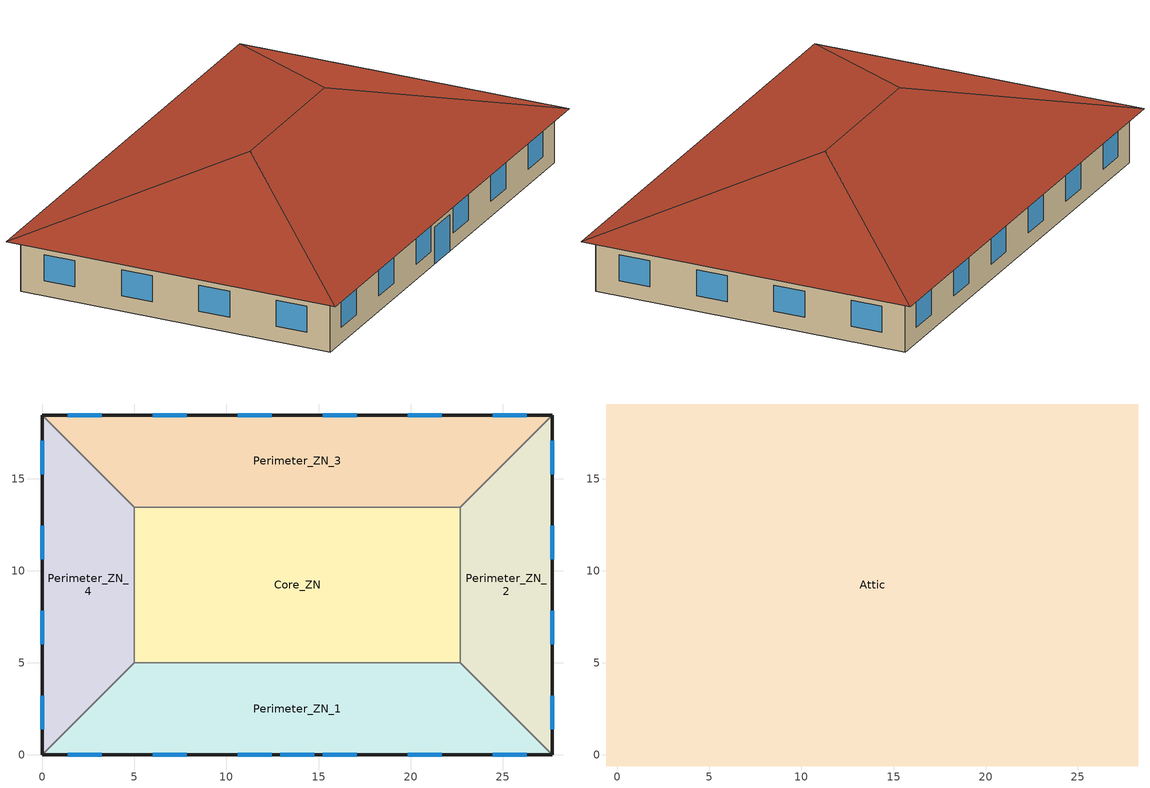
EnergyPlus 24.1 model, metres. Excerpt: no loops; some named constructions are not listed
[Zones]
Core_ZN
 floor ground (ext-slab): 5,13.46 22.69,13.46 22.69,5 5,5 z0
 wall to Perimeter_ZN_2 (int-walls): 22.69,5 22.69,13.46 z0:3.05
 wall to Perimeter_ZN_3 (int-walls): 22.69,13.46 5,13.46 z0:3.05
 wall to Perimeter_ZN_1 (int-walls): 5,5 22.69,5 z0:3.05
 wall to Perimeter_ZN_4 (int-walls): 5,13.46 5,5 z0:3.05
Perimeter_ZN_1
 floor ground (ext-slab): 27.69,0 0,0 5,5 22.69,5 z0
 wall outside (Mass Non-res Ext Wall): 0,0 27.69,0 z0:3.05
 wall to Perimeter_ZN_2 (int-walls): 27.69,0 22.69,5 z0:3.05
 wall to Perimeter_ZN_4 (int-walls): 5,5 0,0 z0:3.05
 window (Window Non-res Fixed): 1.39,0 3.22,0 / 6.01,0 7.84,0 / 10.62,0 12.45,0 / 15.24,0 17.07,0 / 19.85,0 21.68,0 / 24.47,0 26.3,0 z0.9:2.42; 12.93,0 14.76,0 z0:2.13
Perimeter_ZN_2
 floor ground (ext-slab): 22.69,13.46 27.69,18.46 27.69,0 22.69,5 z0
 wall outside (Mass Non-res Ext Wall): 27.69,0 27.69,18.46 z0:3.05
 wall to Perimeter_ZN_3 (int-walls): 27.69,18.46 22.69,13.46 z0:3.05
 window (Window Non-res Fixed): 27.69,1.39 27.69,3.22 / 27.69,6.01 27.69,7.84 / 27.69,10.62 27.69,12.45 / 27.69,15.24 27.69,17.07 z0.9:2.42
Perimeter_ZN_3
 floor ground (ext-slab): 5,13.46 0,18.46 27.69,18.46 22.69,13.46 z0
 wall outside (Mass Non-res Ext Wall): 27.69,18.46 0,18.46 z0:3.05
 wall to Perimeter_ZN_4 (int-walls): 0,18.46 5,13.46 z0:3.05
 window (Window Non-res Fixed): 26.3,18.46 24.47,18.46 / 21.68,18.46 19.85,18.46 / 17.07,18.46 15.24,18.46 / 12.45,18.46 10.62,18.46 / 7.84,18.46 6.01,18.46 / 3.22,18.46 1.39,18.46 z0.9:2.42
Perimeter_ZN_4
 floor ground (ext-slab): 5,5 0,0 0,18.46 5,13.46 z0
 wall outside (Mass Non-res Ext Wall): 0,18.46 0,0 z0:3.05
 window (Window Non-res Fixed): 0,17.07 0,15.24 / 0,12.45 0,10.62 / 0,7.84 0,6.01 / 0,3.22 0,1.39 z0.9:2.42
Attic
 floor outside (Attic Non-res Floor): 28.29,19.06 28.29,-0.6 27.69,0 27.69,18.46 z3.05; -0.6,19.06 28.29,19.06 27.69,18.46 0,18.46 z3.05; 0,0 27.69,0 28.29,-0.6 -0.6,-0.6 z3.05; -0.6,19.06 0,18.46 0,0 -0.6,-0.6 z3.05
 floor to Core_ZN (Attic Non-res Floor): 5,13.46 22.69,13.46 22.69,5 5,5 z3.05
 floor to Perimeter_ZN_2 (Attic Non-res Floor): 22.69,5 22.69,13.46 27.69,18.46 27.69,0 z3.05
 floor to Perimeter_ZN_3 (Attic Non-res Floor): 0,18.46 27.69,18.46 22.69,13.46 5,13.46 z3.05
 floor to Perimeter_ZN_1 (Attic Non-res Floor): 0,0 5,5 22.69,5 27.69,0 z3.05
 floor to Perimeter_ZN_4 (Attic Non-res Floor): 5,13.46 5,5 0,0 0,18.46 z3.05
 roof outside (Attic Non-res Roof): 28.29,-0.6,3.05 28.29,19.06,3.05 18.46,9.23,6.33; 28.29,19.06,3.05 -0.6,19.06,3.05 9.23,9.23,6.33 18.46,9.23,6.33; -0.6,-0.6,3.05 28.29,-0.6,3.05 18.46,9.23,6.33 9.23,9.23,6.33; -0.6,19.06,3.05 -0.6,-0.6,3.05 9.23,9.23,6.33
[CONSTRUCTION]
Constr_Z001_O300_Wood_0.2698m: Mat_Z001_O300_Wood_0.2698m
Constr_Z001_O301_Plastic_0.1400m: Mat_Z001_O301_Plastic_0.1400m
Constr_Z001_O302_Plastic_0.1498m: Mat_Z001_O302_Plastic_0.1498m
Constr_Z001_O303_Plastic_0.1361m: Mat_Z001_O303_Plastic_0.1361m
Constr_Z001_O304_Plastic_0.0335m: Mat_Z001_O304_Plastic_0.0335m
Constr_Z001_O305_Plastic_0.0247m: Mat_Z001_O305_Plastic_0.0247m
Constr_Z001_O306_Plastic_0.0554m: Mat_Z001_O306_Plastic_0.0554m
Constr_Z001_O307_Plastic_0.0592m: Mat_Z001_O307_Plastic_0.0592m
Constr_Z001_O308_Plastic_0.0800m: Mat_Z001_O308_Plastic_0.0800m
Constr_Z001_O309_Plastic_0.0660m: Mat_Z001_O309_Plastic_0.0660m
Constr_Z001_O310_Plastic_0.0364m: Mat_Z001_O310_Plastic_0.0364m
Constr_Z001_O311_Plastic_0.1420m: Mat_Z001_O311_Plastic_0.1420m
Constr_Z001_O312_Concrete_0.2657m: Mat_Z001_O312_Concrete_0.2657m
Constr_Z001_O313_Plastic_0.1527m: Mat_Z001_O313_Plastic_0.1527m
Constr_Z001_O314_Wood_0.2386m: Mat_Z001_O314_Wood_0.2386m
Constr_Z001_O315_Wood_0.2400m: Mat_Z001_O315_Wood_0.2400m
Constr_Z001_O316_Books_0.1919m: Mat_Z001_O316_Books_0.1919m
Constr_Z001_O317_Wood_0.1533m: Mat_Z001_O317_Wood_0.1533m
Constr_Z001_O318_Wood_0.1205m: Mat_Z001_O318_Wood_0.1205m
Constr_Z001_O319_Wood_0.0592m: Mat_Z001_O319_Wood_0.0592m
Constr_Z001_O320_Wood_0.0815m: Mat_Z001_O320_Wood_0.0815m
Constr_Z001_O321_Plastic_0.0325m: Mat_Z001_O321_Plastic_0.0325m
Constr_Z001_O322_Wood_0.0584m: Mat_Z001_O322_Wood_0.0584m
Constr_Z001_O323_Wood_0.0446m: Mat_Z001_O323_Wood_0.0446m
Constr_Z001_O324_Wood_0.0694m: Mat_Z001_O324_Wood_0.0694m
Constr_Z001_O325_Wood_0.0922m: Mat_Z001_O325_Wood_0.0922m
Constr_Z001_O326_Wood_0.1893m: Mat_Z001_O326_Wood_0.1893m
Constr_Z001_O327_Concrete_0.2300m: Mat_Z001_O327_Concrete_0.2300m
Constr_Z001_O328_Concrete_0.1817m: Mat_Z001_O328_Concrete_0.1817m
Constr_Z001_O329_Plastic_0.0361m: Mat_Z001_O329_Plastic_0.0361m
Constr_Z001_O330_Plastic_0.0664m: Mat_Z001_O330_Plastic_0.0664m
Constr_Z001_O331_Plastic_0.0624m: Mat_Z001_O331_Plastic_0.0624m
Constr_Z001_O332_Plastic_0.0199m: Mat_Z001_O332_Plastic_0.0199m
Constr_Z001_O333_Plastic_0.0164m: Mat_Z001_O333_Plastic_0.0164m
Constr_Z001_O334_Plastic_0.1270m: Mat_Z001_O334_Plastic_0.1270m
Constr_Z001_O335_Wood_0.0902m: Mat_Z001_O335_Wood_0.0902m
Constr_Z001_O336_Plastic_0.1554m: Mat_Z001_O336_Plastic_0.1554m
Constr_Z001_O337_Plastic_0.1390m: Mat_Z001_O337_Plastic_0.1390m
Constr_Z001_O338_Plastic_0.1018m: Mat_Z001_O338_Plastic_0.1018m
Constr_Z001_O339_Plastic_0.0602m: Mat_Z001_O339_Plastic_0.0602m
Constr_Z001_O340_Plastic_0.0425m: Mat_Z001_O340_Plastic_0.0425m
Constr_Z001_O341_Plastic_0.0541m: Mat_Z001_O341_Plastic_0.0541m
Constr_Z001_O342_Plastic_0.0994m: Mat_Z001_O342_Plastic_0.0994m
Constr_Z001_O343_Concrete_0.2456m: Mat_Z001_O343_Concrete_0.2456m
Constr_Z001_O344_Wood_0.2487m: Mat_Z001_O344_Wood_0.2487m
Constr_Z001_O345_Wood_0.2479m: Mat_Z001_O345_Wood_0.2479m
Constr_Z001_O346_Books_0.2093m: Mat_Z001_O346_Books_0.2093m
Constr_Z001_O347_Plastic_0.1738m: Mat_Z001_O347_Plastic_0.1738m
Constr_Z001_O348_Wood_0.2045m: Mat_Z001_O348_Wood_0.2045m
Constr_Z001_O349_Wood_0.1187m: Mat_Z001_O349_Wood_0.1187m
Constr_Z001_O350_Wood_0.0705m: Mat_Z001_O350_Wood_0.0705m
Constr_Z001_O351_Wood_0.2181m: Mat_Z001_O351_Wood_0.2181m
Constr_Z001_O352_Plastic_0.1563m: Mat_Z001_O352_Plastic_0.1563m
Constr_Z001_O353_Wood_0.0699m: Mat_Z001_O353_Wood_0.0699m
Constr_Z001_O354_Wood_0.0419m: Mat_Z001_O354_Wood_0.0419m
Constr_Z001_O355_Wood_0.0599m: Mat_Z001_O355_Wood_0.0599m
Constr_Z001_O356_Wood_0.0919m: Mat_Z001_O356_Wood_0.0919m
Constr_Z001_O357_Wood_0.1948m: Mat_Z001_O357_Wood_0.1948m
Constr_Z001_O358_Concrete_0.2684m: Mat_Z001_O358_Concrete_0.2684m
Constr_Z001_O359_Concrete_0.1899m: Mat_Z001_O359_Concrete_0.1899m
Constr_Z001_O360_Plastic_0.0522m: Mat_Z001_O360_Plastic_0.0522m
Constr_Z001_O361_Plastic_0.0826m: Mat_Z001_O361_Plastic_0.0826m
Constr_Z001_O362_Plastic_0.0525m: Mat_Z001_O362_Plastic_0.0525m
Constr_Z001_O363_Plastic_0.0742m: Mat_Z001_O363_Plastic_0.0742m
Constr_Z001_O364_Plastic_0.0164m: Mat_Z001_O364_Plastic_0.0164m
Constr_Z001_O365_Plastic_0.0136m: Mat_Z001_O365_Plastic_0.0136m
Constr_Z001_O366_Plastic_0.1222m: Mat_Z001_O366_Plastic_0.1222m
Constr_Z001_O367_Plastic_0.1143m: Mat_Z001_O367_Plastic_0.1143m
Constr_Z001_O368_Wood_0.3132m: Mat_Z001_O368_Wood_0.3132m
Constr_Z001_O369_Plastic_0.1479m: Mat_Z001_O369_Plastic_0.1479m
Constr_Z001_O370_Plastic_0.1491m: Mat_Z001_O370_Plastic_0.1491m
Constr_Z001_O371_Plastic_0.1812m: Mat_Z001_O371_Plastic_0.1812m
Constr_Z001_O372_Plastic_0.0517m: Mat_Z001_O372_Plastic_0.0517m
Constr_Z001_O373_Plastic_0.0285m: Mat_Z001_O373_Plastic_0.0285m
Constr_Z001_O374_Plastic_0.1244m: Mat_Z001_O374_Plastic_0.1244m
Constr_Z001_O375_Plastic_0.1832m: Mat_Z001_O375_Plastic_0.1832m
Constr_Z001_O376_Concrete_0.3851m: Mat_Z001_O376_Concrete_0.3851m
Constr_Z001_O377_Wood_0.1976m: Mat_Z001_O377_Wood_0.1976m
Constr_Z001_O378_Wood_0.2172m: Mat_Z001_O378_Wood_0.2172m
Constr_Z001_O379_Books_0.2348m: Mat_Z001_O379_Books_0.2348m
Constr_Z001_O380_Plastic_0.1679m: Mat_Z001_O380_Plastic_0.1679m
Constr_Z001_O381_Wood_0.1702m: Mat_Z001_O381_Wood_0.1702m
Constr_Z001_O382_Wood_0.1142m: Mat_Z001_O382_Wood_0.1142m
Constr_Z001_O383_Wood_0.0582m: Mat_Z001_O383_Wood_0.0582m
Constr_Z001_O384_Wood_0.1314m: Mat_Z001_O384_Wood_0.1314m
Constr_Z001_O385_Plastic_0.1314m: Mat_Z001_O385_Plastic_0.1314m
Constr_Z001_O386_Wood_0.0690m: Mat_Z001_O386_Wood_0.0690m
Constr_Z001_O387_Wood_0.0437m: Mat_Z001_O387_Wood_0.0437m
Constr_Z001_O388_Wood_0.0643m: Mat_Z001_O388_Wood_0.0643m
Constr_Z001_O389_Wood_0.0973m: Mat_Z001_O389_Wood_0.0973m
Constr_Z001_O390_Wood_0.1984m: Mat_Z001_O390_Wood_0.1984m
Constr_Z001_O391_Concrete_0.2336m: Mat_Z001_O391_Concrete_0.2336m
Constr_Z001_O392_Concrete_0.1793m: Mat_Z001_O392_Concrete_0.1793m
Constr_Z001_O393_Plastic_0.0801m: Mat_Z001_O393_Plastic_0.0801m
Constr_Z001_O394_Plastic_0.0700m: Mat_Z001_O394_Plastic_0.0700m
Constr_Z001_O395_Plastic_0.0201m: Mat_Z001_O395_Plastic_0.0201m
Constr_Z001_O396_Plastic_0.0182m: Mat_Z001_O396_Plastic_0.0182m
Constr_Z001_O397_Plastic_0.1283m: Mat_Z001_O397_Plastic_0.1283m
Constr_Z001_O398_Plastic_0.0774m: Mat_Z001_O398_Plastic_0.0774m
Constr_Z001_O399_Wood_0.2883m: Mat_Z001_O399_Wood_0.2883m
Constr_Z001_O400_Plastic_0.2586m: Mat_Z001_O400_Plastic_0.2586m
Constr_Z001_O401_Plastic_0.1605m: Mat_Z001_O401_Plastic_0.1605m
Constr_Z001_O402_Plastic_0.1224m: Mat_Z001_O402_Plastic_0.1224m
Constr_Z001_O403_Plastic_0.0491m: Mat_Z001_O403_Plastic_0.0491m
Constr_Z001_O404_Plastic_0.0447m: Mat_Z001_O404_Plastic_0.0447m
Constr_Z001_O405_Plastic_0.1172m: Mat_Z001_O405_Plastic_0.1172m
Constr_Z001_O406_Concrete_0.2862m: Mat_Z001_O406_Concrete_0.2862m
Constr_Z001_O407_Plastic_0.1262m: Mat_Z001_O407_Plastic_0.1262m
Constr_Z001_O408_Wood_0.7793m: Mat_Z001_O408_Wood_0.7793m
Constr_Z001_O409_Plastic_0.1160m: Mat_Z001_O409_Plastic_0.1160m
Constr_Z001_O410_Plastic_0.1176m: Mat_Z001_O410_Plastic_0.1176m
Constr_Z001_O411_Plastic_0.1559m: Mat_Z001_O411_Plastic_0.1559m
Constr_Z001_O412_Metal_0.2663m: Mat_Z001_O412_Metal_0.2663m
Constr_Z001_O413_Wood_0.0611m: Mat_Z001_O413_Wood_0.0611m
Constr_Z001_O414_Wood_0.0609m: Mat_Z001_O414_Wood_0.0609m
Constr_Z001_O415_Plastic_0.1047m: Mat_Z001_O415_Plastic_0.1047m
Constr_Z001_O417_Wood_0.1345m: Mat_Z001_O417_Wood_0.1345m
Constr_Z001_O418_Wood_0.2899m: Mat_Z001_O418_Wood_0.2899m
Constr_Z001_O419_Plastic_0.1109m: Mat_Z001_O419_Plastic_0.1109m
Constr_Z001_O420_Plastic_0.0955m: Mat_Z001_O420_Plastic_0.0955m
Constr_Z001_O421_Plastic_0.1297m: Mat_Z001_O421_Plastic_0.1297m
Constr_Z001_O422_Wood_1.2131m: Mat_Z001_O422_Wood_1.2131m
Constr_Z001_O423_Plastic_1.3730m: Mat_Z001_O423_Plastic_1.3730m
Constr_Z001_O424_Plastic_0.6447m: Mat_Z001_O424_Plastic_0.6447m
Constr_Z001_O425_Plastic_1.3448m: Mat_Z001_O425_Plastic_1.3448m
Constr_Z001_O426_Metal_1.2667m: Mat_Z001_O426_Metal_1.2667m
Constr_Z001_O427_Wood_0.2784m: Mat_Z001_O427_Wood_0.2784m
Constr_Z001_O428_Wood_0.9766m: Mat_Z001_O428_Wood_0.9766m
Constr_Z001_O429_Wood_0.3026m: Mat_Z001_O429_Wood_0.3026m
Constr_Z001_O430_Plastic_0.8443m: Mat_Z001_O430_Plastic_0.8443m
Constr_Z001_O432_Wood_0.2955m: Mat_Z001_O432_Wood_0.2955m
Constr_Z001_O433_Wood_1.1926m: Mat_Z001_O433_Wood_1.1926m
Constr_Z001_O434_Plastic_1.0671m: Mat_Z001_O434_Plastic_1.0671m
Constr_Z001_O435_Plastic_1.0372m: Mat_Z001_O435_Plastic_1.0372m
Constr_Z001_O436_Plastic_1.1947m: Mat_Z001_O436_Plastic_1.1947m
Constr_Z001_O438_Wood_0.4516m: Mat_Z001_O438_Wood_0.4516m
Constr_Z001_O439_Plastic_0.1003m: Mat_Z001_O439_Plastic_0.1003m
Constr_Z001_O440_Wood_0.2775m: Mat_Z001_O440_Wood_0.2775m
Constr_Z001_O442_Fabric_0.2590m: Mat_Z001_O442_Fabric_0.2590m
Constr_Z001_O443_Wood_0.2887m: Mat_Z001_O443_Wood_0.2887m
Constr_Z001_O444_Wood_0.7807m: Mat_Z001_O444_Wood_0.7807m
Constr_Z001_O445_Wood_0.3809m: Mat_Z001_O445_Wood_0.3809m
Constr_Z001_O446_Wood_0.0744m: Mat_Z001_O446_Wood_0.0744m
Constr_Z001_O447_Wood_0.1221m: Mat_Z001_O447_Wood_0.1221m
Constr_Z001_O448_Plastic_0.1578m: Mat_Z001_O448_Plastic_0.1578m
Constr_Z001_O449_Plastic_0.0736m: Mat_Z001_O449_Plastic_0.0736m
Constr_Z001_O450_Plastic_0.0746m: Mat_Z001_O450_Plastic_0.0746m
Constr_Z001_O451_Fabric_0.1335m: Mat_Z001_O451_Fabric_0.1335m
Constr_Z001_O452_Fabric_0.1487m: Mat_Z001_O452_Fabric_0.1487m
Constr_Z001_O453_Plastic_0.0115m: Mat_Z001_O453_Plastic_0.0115m
Constr_Z001_O454_Fabric_0.4065m: Mat_Z001_O454_Fabric_0.4065m
Constr_Z001_O455_Plastic_0.3122m: Mat_Z001_O455_Plastic_0.3122m
Constr_Z001_O456_Fabric_0.2396m: Mat_Z001_O456_Fabric_0.2396m
Constr_Z001_O457_Fabric_0.2630m: Mat_Z001_O457_Fabric_0.2630m
Constr_Z001_O458_Fabric_0.2206m: Mat_Z001_O458_Fabric_0.2206m
Constr_Z001_O459_Wood_0.2318m: Mat_Z001_O459_Wood_0.2318m
Constr_Z001_O460_Books_0.0784m: Mat_Z001_O460_Books_0.0784m
Constr_Z001_O461_Books_0.0883m: Mat_Z001_O461_Books_0.0883m
Constr_Z001_O462_Fabric_0.1714m: Mat_Z001_O462_Fabric_0.1714m
Constr_Z001_O463_Concrete_0.2607m: Mat_Z001_O463_Concrete_0.2607m
Constr_Z001_O464_Fabric_0.1565m: Mat_Z001_O464_Fabric_0.1565m
Constr_Z001_O465_Fabric_0.3587m: Mat_Z001_O465_Fabric_0.3587m
Constr_Z001_O466_Wood_0.2330m: Mat_Z001_O466_Wood_0.2330m
Constr_Z001_O467_Wood_0.2861m: Mat_Z001_O467_Wood_0.2861m
Constr_Z001_O468_Concrete_0.5459m: Mat_Z001_O468_Concrete_0.5459m
Constr_Z001_O469_Concrete_0.4726m: Mat_Z001_O469_Concrete_0.4726m
Constr_Z001_O470_Plastic_0.2533m: Mat_Z001_O470_Plastic_0.2533m
Constr_Z001_O471_Fabric_0.2287m: Mat_Z001_O471_Fabric_0.2287m
Constr_Z001_O472_Fabric_0.1757m: Mat_Z001_O472_Fabric_0.1757m
Constr_Z001_O473_Wood_0.0740m: Mat_Z001_O473_Wood_0.0740m
Constr_Z001_O474_Wood_0.0940m: Mat_Z001_O474_Wood_0.0940m
Constr_Z001_O475_Plastic_0.1277m: Mat_Z001_O475_Plastic_0.1277m
Constr_Z001_O476_Plastic_0.1093m: Mat_Z001_O476_Plastic_0.1093m
Constr_Z001_O477_Plastic_0.1234m: Mat_Z001_O477_Plastic_0.1234m
Constr_Z001_O478_Plastic_0.1225m: Mat_Z001_O478_Plastic_0.1225m
Constr_Z001_O479_Plastic_0.1634m: Mat_Z001_O479_Plastic_0.1634m
Constr_Z001_O480_Plastic_0.5093m: Mat_Z001_O480_Plastic_0.5093m
Constr_Z001_O481_Plastic_0.2608m: Mat_Z001_O481_Plastic_0.2608m
Constr_Z001_O482_Wood_0.0997m: Mat_Z001_O482_Wood_0.0997m
Constr_Z001_O483_Wood_0.0688m: Mat_Z001_O483_Wood_0.0688m
Constr_Z001_O484_Wood_0.0642m: Mat_Z001_O484_Wood_0.0642m
Constr_Z001_O485_Wood_0.0661m: Mat_Z001_O485_Wood_0.0661m
Constr_Z001_O486_Wood_0.0566m: Mat_Z001_O486_Wood_0.0566m
Constr_Z001_O487_Wood_0.4392m: Mat_Z001_O487_Wood_0.4392m
Constr_Z001_O488_Books_0.1524m: Mat_Z001_O488_Books_0.1524m
Constr_Z001_O489_Books_0.1967m: Mat_Z001_O489_Books_0.1967m
Constr_Z001_O490_Wood_0.1940m: Mat_Z001_O490_Wood_0.1940m
Constr_Z001_O491_Metal_0.4349m: Mat_Z001_O491_Metal_0.4349m
Constr_Z001_O492_Wood_0.4902m: Mat_Z001_O492_Wood_0.4902m
Constr_Z001_O493_Wood_0.1174m: Mat_Z001_O493_Wood_0.1174m
Constr_Z001_O494_Plastic_0.2745m: Mat_Z001_O494_Plastic_0.2745m
Constr_Z001_O495_Books_0.1156m: Mat_Z001_O495_Books_0.1156m
Constr_Z001_O496_Plastic_0.1658m: Mat_Z001_O496_Plastic_0.1658m
Constr_Z001_O497_Plastic_0.1541m: Mat_Z001_O497_Plastic_0.1541m
Constr_Z001_O498_Plastic_0.1036m: Mat_Z001_O498_Plastic_0.1036m
Constr_Z001_O499_Plastic_0.1097m: Mat_Z001_O499_Plastic_0.1097m
Constr_Z001_O500_Plastic_0.1050m: Mat_Z001_O500_Plastic_0.1050m
Constr_Z001_O501_Plastic_0.1278m: Mat_Z001_O501_Plastic_0.1278m
Constr_Z001_O502_Wood_0.0511m: Mat_Z001_O502_Wood_0.0511m
Constr_Z001_O503_Plastic_0.0713m: Mat_Z001_O503_Plastic_0.0713m
Constr_Z001_O504_Plastic_0.0932m: Mat_Z001_O504_Plastic_0.0932m
Constr_Z001_O505_Plastic_0.1449m: Mat_Z001_O505_Plastic_0.1449m
Constr_Z001_O506_Plastic_0.0710m: Mat_Z001_O506_Plastic_0.0710m
Constr_Z001_O507_Plastic_0.0743m: Mat_Z001_O507_Plastic_0.0743m
Constr_Z001_O508_Wood_0.0528m: Mat_Z001_O508_Wood_0.0528m
Constr_Z001_O509_Plastic_0.0158m: Mat_Z001_O509_Plastic_0.0158m
Constr_Z001_O510_Concrete_0.2258m: Mat_Z001_O510_Concrete_0.2258m
Constr_Z001_O511_Concrete_0.4536m: Mat_Z001_O511_Concrete_0.4536m
Constr_Z001_O512_Concrete_0.2387m: Mat_Z001_O512_Concrete_0.2387m
Constr_Z001_O513_Wood_0.2283m: Mat_Z001_O513_Wood_0.2283m
Constr_Z001_O514_Concrete_0.3055m: Mat_Z001_O514_Concrete_0.3055m
Constr_Z001_O515_Plastic_0.1827m: Mat_Z001_O515_Plastic_0.1827m
Constr_Z001_O516_Wood_0.0832m: Mat_Z001_O516_Wood_0.0832m
Constr_Z001_O517_Books_0.1873m: Mat_Z001_O517_Books_0.1873m
Constr_Z001_O518_Fabric_0.1503m: Mat_Z001_O518_Fabric_0.1503m
Constr_Z001_O519_Fabric_0.1057m: Mat_Z001_O519_Fabric_0.1057m
Constr_Z001_O520_Plastic_0.1408m: Mat_Z001_O520_Plastic_0.1408m
Constr_Z001_O521_Plastic_0.0154m: Mat_Z001_O521_Plastic_0.0154m
Constr_Z001_O522_Concrete_0.3425m: Mat_Z001_O522_Concrete_0.3425m
Constr_Z001_O523_Plastic_0.7229m: Mat_Z001_O523_Plastic_0.7229m
Constr_Z001_O524_Plastic_0.3837m: Mat_Z001_O524_Plastic_0.3837m
Constr_Z001_O525_Wood_0.0931m: Mat_Z001_O525_Wood_0.0931m
Constr_Z001_O526_Wood_0.1165m: Mat_Z001_O526_Wood_0.1165m
Constr_Z001_O527_Wood_0.0480m: Mat_Z001_O527_Wood_0.0480m
Constr_Z001_O528_Wood_0.0694m: Mat_Z001_O528_Wood_0.0694m
Constr_Z001_O529_Wood_0.0544m: Mat_Z001_O529_Wood_0.0544m
Constr_Z001_O530_Wood_0.5265m: Mat_Z001_O530_Wood_0.5265m
Constr_Z001_O531_Books_0.3835m: Mat_Z001_O531_Books_0.3835m
Constr_Z001_O532_Books_0.2146m: Mat_Z001_O532_Books_0.2146m
Constr_Z001_O533_Books_0.1809m: Mat_Z001_O533_Books_0.1809m
Constr_Z001_O534_Metal_0.6451m: Mat_Z001_O534_Metal_0.6451m
Constr_Z001_O535_Wood_0.7934m: Mat_Z001_O535_Wood_0.7934m
Constr_Z001_O536_Books_0.1163m: Mat_Z001_O536_Books_0.1163m
Constr_Z001_O537_Plastic_0.1570m: Mat_Z001_O537_Plastic_0.1570m
Constr_Z001_O538_Plastic_0.1539m: Mat_Z001_O538_Plastic_0.1539m
Constr_Z001_O539_Plastic_0.1360m: Mat_Z001_O539_Plastic_0.1360m
Constr_Z001_O540_Plastic_0.1531m: Mat_Z001_O540_Plastic_0.1531m
Constr_Z001_O541_Plastic_0.1611m: Mat_Z001_O541_Plastic_0.1611m
Constr_Z001_O542_Wood_0.0516m: Mat_Z001_O542_Wood_0.0516m
Constr_Z001_O543_Plastic_0.0885m: Mat_Z001_O543_Plastic_0.0885m
Constr_Z001_O544_Plastic_0.0801m: Mat_Z001_O544_Plastic_0.0801m
Constr_Z001_O545_Plastic_0.1338m: Mat_Z001_O545_Plastic_0.1338m
Constr_Z001_O546_Plastic_0.0612m: Mat_Z001_O546_Plastic_0.0612m
Constr_Z001_O547_Plastic_0.0637m: Mat_Z001_O547_Plastic_0.0637m
Constr_Z001_O548_Wood_0.0602m: Mat_Z001_O548_Wood_0.0602m
Constr_Z001_O549_Plastic_0.0166m: Mat_Z001_O549_Plastic_0.0166m
Constr_Z001_O550_Concrete_0.0900m: Mat_Z001_O550_Concrete_0.0900m
Constr_Z001_O551_Plastic_0.0675m: Mat_Z001_O551_Plastic_0.0675m
Constr_Z001_O552_Plastic_0.1710m: Mat_Z001_O552_Plastic_0.1710m
Constr_Z001_O553_Wood_0.0832m: Mat_Z001_O553_Wood_0.0832m
Constr_Z001_O554_Books_0.2086m: Mat_Z001_O554_Books_0.2086m
Constr_Z001_O555_Fabric_0.1175m: Mat_Z001_O555_Fabric_0.1175m
Constr_Z001_O556_Fabric_0.1117m: Mat_Z001_O556_Fabric_0.1117m
Constr_Z001_O557_Plastic_0.1622m: Mat_Z001_O557_Plastic_0.1622m
Constr_Z001_O558_Plastic_0.0153m: Mat_Z001_O558_Plastic_0.0153m
Constr_Z001_O559_Plastic_0.0391m: Mat_Z001_O559_Plastic_0.0391m
Constr_Z001_O560_Fabric_1.2428m: Mat_Z001_O560_Fabric_1.2428m
Constr_Z001_O561_Wood_1.2832m: Mat_Z001_O561_Wood_1.2832m
Constr_Z001_O562_Wood_0.3099m: Mat_Z001_O562_Wood_0.3099m
Constr_Z001_O563_Fabric_1.0602m: Mat_Z001_O563_Fabric_1.0602m
Constr_Z001_O564_Wood_1.1130m: Mat_Z001_O564_Wood_1.1130m
Constr_Z001_O565_Wood_0.3171m: Mat_Z001_O565_Wood_0.3171m
Constr_Z001_O566_Plastic_0.1498m: Mat_Z001_O566_Plastic_0.1498m
Constr_Z001_O567_Fabric_1.4333m: Mat_Z001_O567_Fabric_1.4333m
Constr_Z001_O568_Plastic_1.0945m: Mat_Z001_O568_Plastic_1.0945m
Constr_Z001_O569_Wood_1.5696m: Mat_Z001_O569_Wood_1.5696m
Constr_Z001_O570_Wood_1.1003m: Mat_Z001_O570_Wood_1.1003m
Constr_Z001_O571_Concrete_1.3893m: Mat_Z001_O571_Concrete_1.3893m
Constr_Z001_O572_Fabric_1.1674m: Mat_Z001_O572_Fabric_1.1674m
Constr_Z001_O573_Fabric_1.1761m: Mat_Z001_O573_Fabric_1.1761m
Constr_Z001_O574_Fabric_1.2025m: Mat_Z001_O574_Fabric_1.2025m
Constr_Z001_O575_Fabric_1.5029m: Mat_Z001_O575_Fabric_1.5029m
Constr_Z001_O576_Plastic_0.5094m: Mat_Z001_O576_Plastic_0.5094m
Constr_Z001_O577_Fabric_1.0937m: Mat_Z001_O577_Fabric_1.0937m
Constr_Z001_O578_Fabric_1.4150m: Mat_Z001_O578_Fabric_1.4150m
Constr_Z001_O579_Plastic_0.7753m: Mat_Z001_O579_Plastic_0.7753m
Constr_Z001_O580_Fabric_0.6323m: Mat_Z001_O580_Fabric_0.6323m
Constr_Z001_O581_Wood_0.3094m: Mat_Z001_O581_Wood_0.3094m
Constr_Z001_O582_Wood_0.3184m: Mat_Z001_O582_Wood_0.3184m
Constr_Z001_O583_Wood_0.0738m: Mat_Z001_O583_Wood_0.0738m
Constr_Z001_O584_Fabric_0.2989m: Mat_Z001_O584_Fabric_0.2989m
Constr_Z001_O585_Wood_0.0819m: Mat_Z001_O585_Wood_0.0819m
Constr_Z001_O586_Books_0.1884m: Mat_Z001_O586_Books_0.1884m
Constr_Z001_O587_Wood_0.3123m: Mat_Z001_O587_Wood_0.3123m
Constr_Z001_O588_Plastic_0.3147m: Mat_Z001_O588_Plastic_0.3147m
Constr_Z001_O589_Wood_0.1169m: Mat_Z001_O589_Wood_0.1169m
Constr_Z001_O590_Plastic_0.3912m: Mat_Z001_O590_Plastic_0.3912m
Constr_Z001_O591_Plastic_0.4608m: Mat_Z001_O591_Plastic_0.4608m
Constr_Z001_O592_Plastic_0.2425m: Mat_Z001_O592_Plastic_0.2425m
Constr_Z001_O593_Plastic_0.3497m: Mat_Z001_O593_Plastic_0.3497m
Constr_Z001_O594_Plastic_0.1485m: Mat_Z001_O594_Plastic_0.1485m
Constr_Z001_O595_Plastic_0.1805m: Mat_Z001_O595_Plastic_0.1805m
Constr_Z001_O596_Plastic_0.1494m: Mat_Z001_O596_Plastic_0.1494m
Constr_Z001_O597_Fabric_0.0754m: Mat_Z001_O597_Fabric_0.0754m
Constr_Z001_O598_Fabric_0.2232m: Mat_Z001_O598_Fabric_0.2232m
Constr_Z001_O599_Fabric_0.1352m: Mat_Z001_O599_Fabric_0.1352m
Constr_Z001_O600_Fabric_0.2081m: Mat_Z001_O600_Fabric_0.2081m
Constr_Z001_O601_Fabric_0.1696m: Mat_Z001_O601_Fabric_0.1696m
Constr_Z001_O602_Plastic_0.1007m: Mat_Z001_O602_Plastic_0.1007m
Constr_Z001_O603_Plastic_0.0516m: Mat_Z001_O603_Plastic_0.0516m
Constr_Z001_O604_Plastic_0.1570m: Mat_Z001_O604_Plastic_0.1570m
Constr_Z001_O605_Fabric_0.1697m: Mat_Z001_O605_Fabric_0.1697m
Constr_Z001_O606_Plastic_0.1703m: Mat_Z001_O606_Plastic_0.1703m
Constr_Z001_O608_Fabric_0.1366m: Mat_Z001_O608_Fabric_0.1366m
Constr_Z001_O609_Fabric_0.1300m: Mat_Z001_O609_Fabric_0.1300m
Constr_Z001_O610_Plastic_0.0133m: Mat_Z001_O610_Plastic_0.0133m
Constr_Z001_O611_Plastic_0.0723m: Mat_Z001_O611_Plastic_0.0723m
Constr_Z001_O612_Plastic_0.1837m: Mat_Z001_O612_Plastic_0.1837m
Constr_Z001_O613_Plastic_0.1217m: Mat_Z001_O613_Plastic_0.1217m
Constr_Z001_O614_Fabric_0.1728m: Mat_Z001_O614_Fabric_0.1728m
Constr_Z001_O615_Fabric_0.1371m: Mat_Z001_O615_Fabric_0.1371m
Constr_Z001_O616_Fabric_0.5417m: Mat_Z001_O616_Fabric_0.5417m
Constr_Z001_O617_Wood_0.1918m: Mat_Z001_O617_Wood_0.1918m
Constr_Z001_O618_Wood_0.2065m: Mat_Z001_O618_Wood_0.2065m
Constr_Z001_O619_Wood_0.0696m: Mat_Z001_O619_Wood_0.0696m
Constr_Z001_O620_Fabric_0.1280m: Mat_Z001_O620_Fabric_0.1280m
Constr_Z001_O621_Wood_0.0807m: Mat_Z001_O621_Wood_0.0807m
Constr_Z001_O622_Plastic_0.1219m: Mat_Z001_O622_Plastic_0.1219m
Constr_Z001_O623_Wood_0.2109m: Mat_Z001_O623_Wood_0.2109m
Constr_Z001_O624_Plastic_0.1642m: Mat_Z001_O624_Plastic_0.1642m
Constr_Z001_O625_Wood_0.0947m: Mat_Z001_O625_Wood_0.0947m
Constr_Z001_O626_Plastic_0.2953m: Mat_Z001_O626_Plastic_0.2953m
Constr_Z001_O627_Plastic_0.1797m: Mat_Z001_O627_Plastic_0.1797m
Constr_Z001_O628_Plastic_0.3382m: Mat_Z001_O628_Plastic_0.3382m
Constr_Z001_O629_Plastic_0.2866m: Mat_Z001_O629_Plastic_0.2866m
Constr_Z001_O630_Plastic_0.0933m: Mat_Z001_O630_Plastic_0.0933m
Constr_Z001_O631_Plastic_0.1522m: Mat_Z001_O631_Plastic_0.1522m
Constr_Z001_O632_Plastic_0.1704m: Mat_Z001_O632_Plastic_0.1704m
Constr_Z001_O633_Fabric_0.2011m: Mat_Z001_O633_Fabric_0.2011m
Constr_Z001_O634_Fabric_0.1896m: Mat_Z001_O634_Fabric_0.1896m
Constr_Z001_O635_Fabric_0.1193m: Mat_Z001_O635_Fabric_0.1193m
Constr_Z001_O636_Plastic_0.2043m: Mat_Z001_O636_Plastic_0.2043m
Constr_Z001_O637_Fabric_0.2292m: Mat_Z001_O637_Fabric_0.2292m
Constr_Z001_O638_Fabric_0.1665m: Mat_Z001_O638_Fabric_0.1665m
Constr_Z001_O639_Plastic_0.0756m: Mat_Z001_O639_Plastic_0.0756m
Constr_Z001_O640_Plastic_0.0505m: Mat_Z001_O640_Plastic_0.0505m
Constr_Z001_O641_Plastic_0.1875m: Mat_Z001_O641_Plastic_0.1875m
Constr_Z001_O642_Fabric_0.0957m: Mat_Z001_O642_Fabric_0.0957m
Constr_Z001_O643_Plastic_0.1535m: Mat_Z001_O643_Plastic_0.1535m
Constr_Z001_O645_Fabric_0.1049m: Mat_Z001_O645_Fabric_0.1049m
Constr_Z001_O646_Fabric_0.1109m: Mat_Z001_O646_Fabric_0.1109m
Constr_Z001_O647_Plastic_0.0140m: Mat_Z001_O647_Plastic_0.0140m
Constr_Z001_O648_Plastic_0.1198m: Mat_Z001_O648_Plastic_0.1198m
Constr_Z001_O649_Plastic_0.1555m: Mat_Z001_O649_Plastic_0.1555m
Constr_Z001_O650_Plastic_0.0970m: Mat_Z001_O650_Plastic_0.0970m
Constr_Z001_O651_Plastic_0.1066m: Mat_Z001_O651_Plastic_0.1066m
Constr_Z001_O652_Plastic_0.0476m: Mat_Z001_O652_Plastic_0.0476m
Constr_Z001_O653_Plastic_0.0588m: Mat_Z001_O653_Plastic_0.0588m
Constr_Z001_O654_Plastic_0.1065m: Mat_Z001_O654_Plastic_0.1065m
Constr_Z001_O655_Fabric_0.1046m: Mat_Z001_O655_Fabric_0.1046m
Constr_Z001_O656_Plastic_0.1552m: Mat_Z001_O656_Plastic_0.1552m
Constr_Z001_O657_Wood_0.1129m: Mat_Z001_O657_Wood_0.1129m
Constr_Z001_O658_Wood_0.0549m: Mat_Z001_O658_Wood_0.0549m
Constr_Z001_O659_Wood_0.0575m: Mat_Z001_O659_Wood_0.0575m
Constr_Z001_O660_Wood_0.0496m: Mat_Z001_O660_Wood_0.0496m
Constr_Z001_O661_Wood_0.0894m: Mat_Z001_O661_Wood_0.0894m
Constr_Z001_O662_Wood_0.4681m: Mat_Z001_O662_Wood_0.4681m
Constr_Z001_O663_Wood_0.2852m: Mat_Z001_O663_Wood_0.2852m
Constr_Z001_O664_Wood_0.1950m: Mat_Z001_O664_Wood_0.1950m
Constr_Z001_O667_Plastic_0.1041m: Mat_Z001_O667_Plastic_0.1041m
Constr_Z001_O668_Wood_0.3037m: Mat_Z001_O668_Wood_0.3037m
Constr_Z001_O669_Wood_0.1295m: Mat_Z001_O669_Wood_0.1295m
Constr_Z001_O670_Plastic_0.0565m: Mat_Z001_O670_Plastic_0.0565m
Constr_Z001_O671_Plastic_0.1497m: Mat_Z001_O671_Plastic_0.1497m
Constr_Z001_O672_Plastic_0.0167m: Mat_Z001_O672_Plastic_0.0167m
Constr_Z001_O673_Concrete_0.0968m: Mat_Z001_O673_Concrete_0.0968m
Constr_Z001_O674_Plastic_0.0849m: Mat_Z001_O674_Plastic_0.0849m
Constr_Z001_O675_Plastic_0.1783m: Mat_Z001_O675_Plastic_0.1783m
Constr_Z001_O676_Concrete_0.0993m: Mat_Z001_O676_Concrete_0.0993m
Constr_Z001_O677_Plastic_0.0408m: Mat_Z001_O677_Plastic_0.0408m
Constr_Z001_O678_Plastic_0.1044m: Mat_Z001_O678_Plastic_0.1044m
Constr_Z001_O681_Plastic_0.0791m: Mat_Z001_O681_Plastic_0.0791m
Constr_Z001_O682_Wood_0.4182m: Mat_Z001_O682_Wood_0.4182m
Constr_Z001_O683_Wood_0.4568m: Mat_Z001_O683_Wood_0.4568m
Constr_Z001_O684_Wood_0.4187m: Mat_Z001_O684_Wood_0.4187m
Constr_Z001_O685_Wood_0.4334m: Mat_Z001_O685_Wood_0.4334m
Constr_Z001_O686_Wood_0.3792m: Mat_Z001_O686_Wood_0.3792m
Constr_Z001_O687_Wood_1.5947m: Mat_Z001_O687_Wood_1.5947m
Constr_Z001_O688_Wood_1.8267m: Mat_Z001_O688_Wood_1.8267m
Constr_Z001_O691_Wood_1.3516m: Mat_Z001_O691_Wood_1.3516m
Constr_Z001_O692_Plastic_1.7046m: Mat_Z001_O692_Plastic_1.7046m
Constr_Z001_O693_Wood_0.3972m: Mat_Z001_O693_Wood_0.3972m
Constr_Z001_O694_Wood_1.7317m: Mat_Z001_O694_Wood_1.7317m
Constr_Z001_O695_Plastic_0.1976m: Mat_Z001_O695_Plastic_0.1976m
Constr_Z001_O696_Books_2.4812m: Mat_Z001_O696_Books_2.4812m
Constr_Z001_O697_Plastic_1.7961m: Mat_Z001_O697_Plastic_1.7961m
Constr_Z001_O698_Wood_1.5164m: Mat_Z001_O698_Wood_1.5164m
Constr_Z001_O699_Wood_1.4940m: Mat_Z001_O699_Wood_1.4940m
Constr_Z001_O700_Plastic_1.9200m: Mat_Z001_O700_Plastic_1.9200m
Constr_Z001_O701_Plastic_0.1250m: Mat_Z001_O701_Plastic_0.1250m
Constr_Z001_O702_Books_2.0523m: Mat_Z001_O702_Books_2.0523m
Constr_Z001_O703_Books_2.0752m: Mat_Z001_O703_Books_2.0752m
Constr_Z001_O704_Books_2.8542m: Mat_Z001_O704_Books_2.8542m
Constr_Z001_O705_Plastic_1.9384m: Mat_Z001_O705_Plastic_1.9384m
Constr_Z001_O706_Plastic_1.4816m: Mat_Z001_O706_Plastic_1.4816m
Constr_Z001_O707_Plastic_1.9592m: Mat_Z001_O707_Plastic_1.9592m
Constr_Z001_O708_Plastic_1.9810m: Mat_Z001_O708_Plastic_1.9810m
Constr_Z001_O709_Wood_1.5917m: Mat_Z001_O709_Wood_1.5917m
Constr_Z001_O710_Plastic_1.6110m: Mat_Z001_O710_Plastic_1.6110m
Constr_Z001_O711_Plastic_1.0361m: Mat_Z001_O711_Plastic_1.0361m
Constr_Z001_O712_Plastic_0.0589m: Mat_Z001_O712_Plastic_0.0589m
Constr_Z001_O713_Plastic_1.4588m: Mat_Z001_O713_Plastic_1.4588m
Constr_Z001_O716_Plastic_0.9636m: Mat_Z001_O716_Plastic_0.9636m
Constr_Z001_O717_Plastic_1.3600m: Mat_Z001_O717_Plastic_1.3600m
Constr_Z001_O719_Wood_1.8358m: Mat_Z001_O719_Wood_1.8358m
Constr_Z001_O720_Wood_2.3672m: Mat_Z001_O720_Wood_2.3672m
Constr_Z001_O721_Plastic_1.6645m: Mat_Z001_O721_Plastic_1.6645m
Constr_Z001_O722_Plastic_1.9408m: Mat_Z001_O722_Plastic_1.9408m
Constr_Z001_O723_Plastic_0.0753m: Mat_Z001_O723_Plastic_0.0753m
Constr_Z001_O724_Plastic_2.6410m: Mat_Z001_O724_Plastic_2.6410m
Constr_Z001_O725_Plastic_0.1376m: Mat_Z001_O725_Plastic_0.1376m
Constr_Z001_O726_Plastic_0.0319m: Mat_Z001_O726_Plastic_0.0319m
Constr_Z001_O727_Plastic_0.6837m: Mat_Z001_O727_Plastic_0.6837m
Constr_Z001_O728_Wood_1.8792m: Mat_Z001_O728_Wood_1.8792m
Constr_Z001_O729_Plastic_2.0168m: Mat_Z001_O729_Plastic_2.0168m
Constr_Z001_O730_Plastic_0.3705m: Mat_Z001_O730_Plastic_0.3705m
Constr_Z001_O731_Wood_0.0601m: Mat_Z001_O731_Wood_0.0601m
Constr_Z001_O732_Wood_0.1311m: Mat_Z001_O732_Wood_0.1311m
Constr_Z001_O733_Wood_0.1034m: Mat_Z001_O733_Wood_0.1034m
Constr_Z001_O734_Wood_0.1042m: Mat_Z001_O734_Wood_0.1042m
Constr_Z001_O735_Wood_0.0681m: Mat_Z001_O735_Wood_0.0681m
Constr_Z001_O736_Wood_0.4519m: Mat_Z001_O736_Wood_0.4519m
Constr_Z001_O737_Wood_0.3017m: Mat_Z001_O737_Wood_0.3017m
Constr_Z001_O740_Wood_0.5593m: Mat_Z001_O740_Wood_0.5593m
Constr_Z001_O741_Plastic_0.3314m: Mat_Z001_O741_Plastic_0.3314m
Constr_Z001_O742_Wood_0.0642m: Mat_Z001_O742_Wood_0.0642m
Constr_Z001_O743_Wood_0.1994m: Mat_Z001_O743_Wood_0.1994m
Constr_Z001_O744_Plastic_0.0164m: Mat_Z001_O744_Plastic_0.0164m
Constr_Z001_O745_Books_0.1038m: Mat_Z001_O745_Books_0.1038m
Constr_Z001_O746_Plastic_0.1036m: Mat_Z001_O746_Plastic_0.1036m
Constr_Z001_O747_Wood_0.2600m: Mat_Z001_O747_Wood_0.2600m
Constr_Z001_O748_Wood_0.2198m: Mat_Z001_O748_Wood_0.2198m
Constr_Z001_O749_Plastic_0.0178m: Mat_Z001_O749_Plastic_0.0178m
Constr_Z001_O750_Books_0.2153m: Mat_Z001_O750_Books_0.2153m
Constr_Z001_O751_Books_0.1243m: Mat_Z001_O751_Books_0.1243m
Constr_Z001_O752_Books_0.1433m: Mat_Z001_O752_Books_0.1433m
Constr_Z001_O753_Plastic_0.0773m: Mat_Z001_O753_Plastic_0.0773m
Constr_Z001_O754_Plastic_0.0674m: Mat_Z001_O754_Plastic_0.0674m
Constr_Z001_O755_Plastic_0.1290m: Mat_Z001_O755_Plastic_0.1290m
Constr_Z001_O756_Wood_0.1644m: Mat_Z001_O756_Wood_0.1644m
Constr_Z001_O757_Plastic_0.1198m: Mat_Z001_O757_Plastic_0.1198m
Constr_Z001_O758_Plastic_0.0687m: Mat_Z001_O758_Plastic_0.0687m
Constr_Z001_O759_Plastic_0.0892m: Mat_Z001_O759_Plastic_0.0892m
Constr_Z001_O760_Plastic_0.0878m: Mat_Z001_O760_Plastic_0.0878m
Constr_Z001_O763_Plastic_0.1032m: Mat_Z001_O763_Plastic_0.1032m
Constr_Z001_O764_Wood_0.4241m: Mat_Z001_O764_Wood_0.4241m
Constr_Z001_O765_Plastic_0.1445m: Mat_Z001_O765_Plastic_0.1445m
Constr_Z001_O766_Plastic_0.0436m: Mat_Z001_O766_Plastic_0.0436m
Constr_Z001_O767_Plastic_0.0459m: Mat_Z001_O767_Plastic_0.0459m
Constr_Z001_O768_Plastic_0.0745m: Mat_Z001_O768_Plastic_0.0745m
Constr_Z001_O769_Wood_0.1720m: Mat_Z001_O769_Wood_0.1720m
Constr_Z001_O770_Plastic_0.1193m: Mat_Z001_O770_Plastic_0.1193m
Constr_Z001_O771_Plastic_0.0851m: Mat_Z001_O771_Plastic_0.0851m
Constr_Z001_O772_Wood_0.0502m: Mat_Z001_O772_Wood_0.0502m
Constr_Z001_O773_Wood_0.0702m: Mat_Z001_O773_Wood_0.0702m
Constr_Z001_O774_Wood_0.0504m: Mat_Z001_O774_Wood_0.0504m
Constr_Z001_O775_Wood_0.0899m: Mat_Z001_O775_Wood_0.0899m
Constr_Z001_O776_Wood_0.1039m: Mat_Z001_O776_Wood_0.1039m
Constr_Z001_O777_Wood_0.1177m: Mat_Z001_O777_Wood_0.1177m
Constr_Z001_O778_Plastic_0.1163m: Mat_Z001_O778_Plastic_0.1163m
Constr_Z001_O779_Plastic_0.1096m: Mat_Z001_O779_Plastic_0.1096m
Constr_Z001_O780_Plastic_0.1655m: Mat_Z001_O780_Plastic_0.1655m
Constr_Z001_O781_Wood_0.1224m: Mat_Z001_O781_Wood_0.1224m
Constr_Z001_O782_Plastic_0.0154m: Mat_Z001_O782_Plastic_0.0154m
Constr_Z001_O783_Plastic_0.0981m: Mat_Z001_O783_Plastic_0.0981m
Constr_Z001_O784_Plastic_0.0393m: Mat_Z001_O784_Plastic_0.0393m
Constr_Z001_O785_Wood_0.0619m: Mat_Z001_O785_Wood_0.0619m
Constr_Z001_O786_Plastic_0.4558m: Mat_Z001_O786_Plastic_0.4558m
Constr_Z001_O787_Plastic_0.0155m: Mat_Z001_O787_Plastic_0.0155m
Constr_Z001_O788_Plastic_0.0443m: Mat_Z001_O788_Plastic_0.0443m
Constr_Z001_O789_Plastic_0.0176m: Mat_Z001_O789_Plastic_0.0176m
Constr_Z001_O790_Wood_0.0503m: Mat_Z001_O790_Wood_0.0503m
Constr_Z001_O791_Wood_0.0613m: Mat_Z001_O791_Wood_0.0613m
Constr_Z001_O792_Fabric_0.1062m: Mat_Z001_O792_Fabric_0.1062m
Constr_Z001_O793_Wood_0.0479m: Mat_Z001_O793_Wood_0.0479m
Constr_Z001_O794_Wood_0.0999m: Mat_Z001_O794_Wood_0.0999m
Constr_Z001_O795_Fabric_0.1346m: Mat_Z001_O795_Fabric_0.1346m
Constr_Z001_O796_Plastic_0.0329m: Mat_Z001_O796_Plastic_0.0329m
Constr_Z001_O797_Plastic_0.0648m: Mat_Z001_O797_Plastic_0.0648m
Constr_Z001_O798_Wood_0.0588m: Mat_Z001_O798_Wood_0.0588m
Constr_Z001_O799_Concrete_0.1792m: Mat_Z001_O799_Concrete_0.1792m
Constr_Z001_O800_Concrete_0.2098m: Mat_Z001_O800_Concrete_0.2098m
Constr_Z001_O801_Concrete_0.2355m: Mat_Z001_O801_Concrete_0.2355m
Constr_Z001_O802_Concrete_0.2277m: Mat_Z001_O802_Concrete_0.2277m
Constr_Z001_O803_Wood_0.3538m: Mat_Z001_O803_Wood_0.3538m
Constr_Z001_O804_Books_0.2072m: Mat_Z001_O804_Books_0.2072m
Constr_Z001_O805_Plastic_0.0375m: Mat_Z001_O805_Plastic_0.0375m
Constr_Z001_O806_Plastic_0.0811m: Mat_Z001_O806_Plastic_0.0811m
Constr_Z001_O807_Wood_0.2170m: Mat_Z001_O807_Wood_0.2170m
Constr_Z001_O808_Wood_0.0997m: Mat_Z001_O808_Wood_0.0997m
Constr_Z001_O809_Plastic_0.0671m: Mat_Z001_O809_Plastic_0.0671m
Constr_Z001_O810_Plastic_0.1048m: Mat_Z001_O810_Plastic_0.1048m
Constr_Z001_O811_Wood_0.1045m: Mat_Z001_O811_Wood_0.1045m
Constr_Z001_O812_Plastic_0.0735m: Mat_Z001_O812_Plastic_0.0735m
Constr_Z001_O813_Plastic_0.1492m: Mat_Z001_O813_Plastic_0.1492m
Constr_Z001_O814_Plastic_0.1229m: Mat_Z001_O814_Plastic_0.1229m
Constr_Z001_O815_Plastic_0.2607m: Mat_Z001_O815_Plastic_0.2607m
Constr_Z001_O816_Wood_0.0960m: Mat_Z001_O816_Wood_0.0960m
Constr_Z001_O817_Plastic_0.0930m: Mat_Z001_O817_Plastic_0.0930m
Constr_Z001_O818_Plastic_0.0532m: Mat_Z001_O818_Plastic_0.0532m
Constr_Z001_O819_Fabric_0.1615m: Mat_Z001_O819_Fabric_0.1615m
Constr_Z001_O820_Wood_0.0796m: Mat_Z001_O820_Wood_0.0796m
Constr_Z001_O821_Wood_0.0435m: Mat_Z001_O821_Wood_0.0435m
Constr_Z001_O822_Wood_0.0481m: Mat_Z001_O822_Wood_0.0481m
Constr_Z001_O823_Fabric_0.1303m: Mat_Z001_O823_Fabric_0.1303m
Constr_Z001_O824_Wood_0.0504m: Mat_Z001_O824_Wood_0.0504m
Constr_Z001_O825_Wood_0.0477m: Mat_Z001_O825_Wood_0.0477m
Constr_Z001_O826_Plastic_0.0166m: Mat_Z001_O826_Plastic_0.0166m
Constr_Z001_O827_Plastic_0.1826m: Mat_Z001_O827_Plastic_0.1826m
Constr_Z001_O828_Wood_0.0621m: Mat_Z001_O828_Wood_0.0621m
Constr_Z001_O829_Wood_0.0367m: Mat_Z001_O829_Wood_0.0367m
Constr_Z001_O830_Wood_0.0651m: Mat_Z001_O830_Wood_0.0651m
Constr_Z001_O831_Wood_0.0627m: Mat_Z001_O831_Wood_0.0627m
Constr_Z001_O832_Wood_0.3082m: Mat_Z001_O832_Wood_0.3082m
Constr_Z001_O833_Wood_0.0471m: Mat_Z001_O833_Wood_0.0471m
Constr_Z001_O834_Wood_0.0603m: Mat_Z001_O834_Wood_0.0603m
Constr_Z001_O835_Wood_0.0609m: Mat_Z001_O835_Wood_0.0609m
Constr_Z001_O836_Wood_0.0663m: Mat_Z001_O836_Wood_0.0663m
Constr_Z001_O837_Plastic_0.1464m: Mat_Z001_O837_Plastic_0.1464m
Constr_Z001_O838_Wood_0.1025m: Mat_Z001_O838_Wood_0.1025m
Constr_Z001_O839_Wood_0.1072m: Mat_Z001_O839_Wood_0.1072m
Constr_Z001_O840_Fabric_0.0874m: Mat_Z001_O840_Fabric_0.0874m
Constr_Z001_O841_Plastic_0.1282m: Mat_Z001_O841_Plastic_0.1282m
Constr_Z001_O842_Plastic_0.1042m: Mat_Z001_O842_Plastic_0.1042m
Constr_Z001_O843_Wood_0.0504m: Mat_Z001_O843_Wood_0.0504m
Constr_Z001_O844_Wood_0.0617m: Mat_Z001_O844_Wood_0.0617m
Constr_Z001_O845_Fabric_0.1963m: Mat_Z001_O845_Fabric_0.1963m
Constr_Z001_O846_Wood_0.0517m: Mat_Z001_O846_Wood_0.0517m
Constr_Z001_O847_Wood_0.0561m: Mat_Z001_O847_Wood_0.0561m
Constr_Z001_O848_Fabric_0.1098m: Mat_Z001_O848_Fabric_0.1098m
Constr_Z001_O849_Fabric_0.1012m: Mat_Z001_O849_Fabric_0.1012m
Constr_Z001_O850_Wood_0.0695m: Mat_Z001_O850_Wood_0.0695m
Constr_Z001_O851_Plastic_0.1524m: Mat_Z001_O851_Plastic_0.1524m
Constr_Z001_O852_Plastic_0.2992m: Mat_Z001_O852_Plastic_0.2992m
Constr_Z001_O853_Wood_0.3106m: Mat_Z001_O853_Wood_0.3106m
Constr_Z001_O854_Wood_0.0504m: Mat_Z001_O854_Wood_0.0504m
Constr_Z001_O855_Wood_0.0265m: Mat_Z001_O855_Wood_0.0265m
Constr_Z001_O856_Wood_0.0288m: Mat_Z001_O856_Wood_0.0288m
Constr_Z001_O857_Wood_0.0645m: Mat_Z001_O857_Wood_0.0645m
Constr_Z001_O858_Plastic_0.1306m: Mat_Z001_O858_Plastic_0.1306m
Constr_Z001_O859_Wood_0.1160m: Mat_Z001_O859_Wood_0.1160m
Constr_Z001_O860_Wood_0.1134m: Mat_Z001_O860_Wood_0.1134m
Constr_Z001_O861_Fabric_0.1499m: Mat_Z001_O861_Fabric_0.1499m
Constr_Z001_O862_Plastic_0.2236m: Mat_Z001_O862_Plastic_0.2236m
Constr_Z001_O863_Plastic_0.1441m: Mat_Z001_O863_Plastic_0.1441m
Constr_Z001_O864_Wood_0.0582m: Mat_Z001_O864_Wood_0.0582m
Constr_Z001_O865_Wood_0.0759m: Mat_Z001_O865_Wood_0.0759m
Constr_Z001_O866_Fabric_0.1292m: Mat_Z001_O866_Fabric_0.1292m
Constr_Z001_O867_Wood_0.0578m: Mat_Z001_O867_Wood_0.0578m
Constr_Z001_O868_Wood_0.0568m: Mat_Z001_O868_Wood_0.0568m
Constr_Z001_O869_Fabric_0.2276m: Mat_Z001_O869_Fabric_0.2276m
Constr_Z001_O870_Wood_0.0659m: Mat_Z001_O870_Wood_0.0659m
Constr_Z001_O871_Plastic_0.1147m: Mat_Z001_O871_Plastic_0.1147m
Constr_Z001_O872_Plastic_0.1909m: Mat_Z001_O872_Plastic_0.1909m
Constr_Z001_O873_Plastic_0.2274m: Mat_Z001_O873_Plastic_0.2274m
Constr_Z001_O874_Plastic_0.0145m: Mat_Z001_O874_Plastic_0.0145m
Constr_Z001_O875_Plastic_0.1600m: Mat_Z001_O875_Plastic_0.1600m
Constr_Z001_O876_Wood_0.0494m: Mat_Z001_O876_Wood_0.0494m
Constr_Z001_O877_Wood_0.0743m: Mat_Z001_O877_Wood_0.0743m
Constr_Z001_O878_Wood_0.0616m: Mat_Z001_O878_Wood_0.0616m
Constr_Z001_O879_Wood_0.0953m: Mat_Z001_O879_Wood_0.0953m
Constr_Z001_O880_Wood_0.0993m: Mat_Z001_O880_Wood_0.0993m
Constr_Z001_O881_Wood_0.1160m: Mat_Z001_O881_Wood_0.1160m
Constr_Z001_O882_Plastic_0.1322m: Mat_Z001_O882_Plastic_0.1322m
Constr_Z001_O883_Plastic_0.1203m: Mat_Z001_O883_Plastic_0.1203m
Constr_Z001_O884_Plastic_0.2133m: Mat_Z001_O884_Plastic_0.2133m
Constr_Z001_O885_Wood_0.1086m: Mat_Z001_O885_Wood_0.1086m
Constr_Z001_O886_Plastic_0.0144m: Mat_Z001_O886_Plastic_0.0144m
Constr_Z001_O887_Plastic_0.1585m: Mat_Z001_O887_Plastic_0.1585m
Constr_Z001_O888_Plastic_0.0482m: Mat_Z001_O888_Plastic_0.0482m
Constr_Z001_O889_Wood_0.0627m: Mat_Z001_O889_Wood_0.0627m
Constr_Z001_O890_Plastic_0.3398m: Mat_Z001_O890_Plastic_0.3398m
Constr_Z001_O891_Plastic_0.0162m: Mat_Z001_O891_Plastic_0.0162m
Constr_Z001_O892_Wood_0.0518m: Mat_Z001_O892_Wood_0.0518m
Constr_Z001_O893_Wood_0.0448m: Mat_Z001_O893_Wood_0.0448m
Constr_Z001_O894_Fabric_0.2373m: Mat_Z001_O894_Fabric_0.2373m
Constr_Z001_O895_Wood_0.0320m: Mat_Z001_O895_Wood_0.0320m
Constr_Z001_O896_Wood_0.1011m: Mat_Z001_O896_Wood_0.1011m
Constr_Z001_O897_Plastic_0.1832m: Mat_Z001_O897_Plastic_0.1832m
Constr_Z001_O898_Wood_0.0419m: Mat_Z001_O898_Wood_0.0419m
Constr_Z001_O899_Concrete_0.0957m: Mat_Z001_O899_Concrete_0.0957m
Constr_Z001_O900_Concrete_0.0787m: Mat_Z001_O900_Concrete_0.0787m
Constr_Z001_O901_Concrete_0.0731m: Mat_Z001_O901_Concrete_0.0731m
Constr_Z001_O902_Concrete_0.0943m: Mat_Z001_O902_Concrete_0.0943m
Constr_Z001_O903_Wood_0.2275m: Mat_Z001_O903_Wood_0.2275m
Constr_Z001_O904_Books_0.0966m: Mat_Z001_O904_Books_0.0966m
Constr_Z001_O905_Plastic_0.0709m: Mat_Z001_O905_Plastic_0.0709m
Constr_Z001_O906_Plastic_0.0688m: Mat_Z001_O906_Plastic_0.0688m
Constr_Z001_O907_Plastic_0.1427m: Mat_Z001_O907_Plastic_0.1427m
Constr_Z001_O908_Wood_0.1617m: Mat_Z001_O908_Wood_0.1617m
Constr_Z001_O909_Wood_0.0997m: Mat_Z001_O909_Wood_0.0997m
Constr_Z001_O910_Plastic_0.1143m: Mat_Z001_O910_Plastic_0.1143m
Constr_Z001_O911_Wood_0.1005m: Mat_Z001_O911_Wood_0.1005m
Constr_Z001_O912_Plastic_0.1098m: Mat_Z001_O912_Plastic_0.1098m
Constr_Z001_O913_Plastic_0.0574m: Mat_Z001_O913_Plastic_0.0574m
Constr_Z001_O914_Plastic_0.2730m: Mat_Z001_O914_Plastic_0.2730m
Constr_Z001_O915_Wood_0.0904m: Mat_Z001_O915_Wood_0.0904m
Constr_Z001_O916_Plastic_0.1187m: Mat_Z001_O916_Plastic_0.1187m
Constr_Z001_O917_Wood_0.0773m: Mat_Z001_O917_Wood_0.0773m
Constr_Z001_O918_Wood_0.0365m: Mat_Z001_O918_Wood_0.0365m
Constr_Z001_O919_Wood_0.0450m: Mat_Z001_O919_Wood_0.0450m
Constr_Z001_O920_Fabric_0.0604m: Mat_Z001_O920_Fabric_0.0604m
Constr_Z001_O921_Wood_0.0560m: Mat_Z001_O921_Wood_0.0560m
Constr_Z001_O922_Wood_0.0462m: Mat_Z001_O922_Wood_0.0462m
Constr_Z001_O923_Plastic_0.0151m: Mat_Z001_O923_Plastic_0.0151m
Constr_Z001_O924_Wood_0.0301m: Mat_Z001_O924_Wood_0.0301m
Constr_Z001_O925_Wood_0.0792m: Mat_Z001_O925_Wood_0.0792m
Constr_Z001_O926_Wood_0.0673m: Mat_Z001_O926_Wood_0.0673m
Constr_Z001_O927_Wood_0.0719m: Mat_Z001_O927_Wood_0.0719m
Constr_Z001_O928_Plastic_0.1604m: Mat_Z001_O928_Plastic_0.1604m
Constr_Z001_O929_Wood_0.0264m: Mat_Z001_O929_Wood_0.0264m
Constr_Z001_O930_Wood_0.0614m: Mat_Z001_O930_Wood_0.0614m
Constr_Z001_O931_Wood_0.0594m: Mat_Z001_O931_Wood_0.0594m
Constr_Z001_O932_Fabric_0.5716m: Mat_Z001_O932_Fabric_0.5716m
Constr_Z001_O933_Wood_0.0719m: Mat_Z001_O933_Wood_0.0719m
Constr_Z001_O934_Wood_0.0660m: Mat_Z001_O934_Wood_0.0660m
Constr_Z001_O935_Wood_0.1073m: Mat_Z001_O935_Wood_0.1073m
Constr_Z001_O936_Wood_0.0980m: Mat_Z001_O936_Wood_0.0980m
Constr_Z001_O937_Wood_0.2288m: Mat_Z001_O937_Wood_0.2288m
Constr_Z001_O938_Wood_0.1860m: Mat_Z001_O938_Wood_0.1860m
Constr_Z001_O939_Plastic_0.0522m: Mat_Z001_O939_Plastic_0.0522m
Constr_Z001_O940_Fabric_0.1916m: Mat_Z001_O940_Fabric_0.1916m
Constr_Z001_O941_Fabric_0.1735m: Mat_Z001_O941_Fabric_0.1735m
Constr_Z001_O942_Fabric_0.1822m: Mat_Z001_O942_Fabric_0.1822m
Constr_Z001_O943_Fabric_0.1574m: Mat_Z001_O943_Fabric_0.1574m
Constr_Z001_O944_Plastic_0.1171m: Mat_Z001_O944_Plastic_0.1171m
Constr_Z001_O945_Fabric_0.2256m: Mat_Z001_O945_Fabric_0.2256m
Constr_Z001_O946_Fabric_0.1866m: Mat_Z001_O946_Fabric_0.1866m
Constr_Z001_O947_Fabric_0.3694m: Mat_Z001_O947_Fabric_0.3694m
